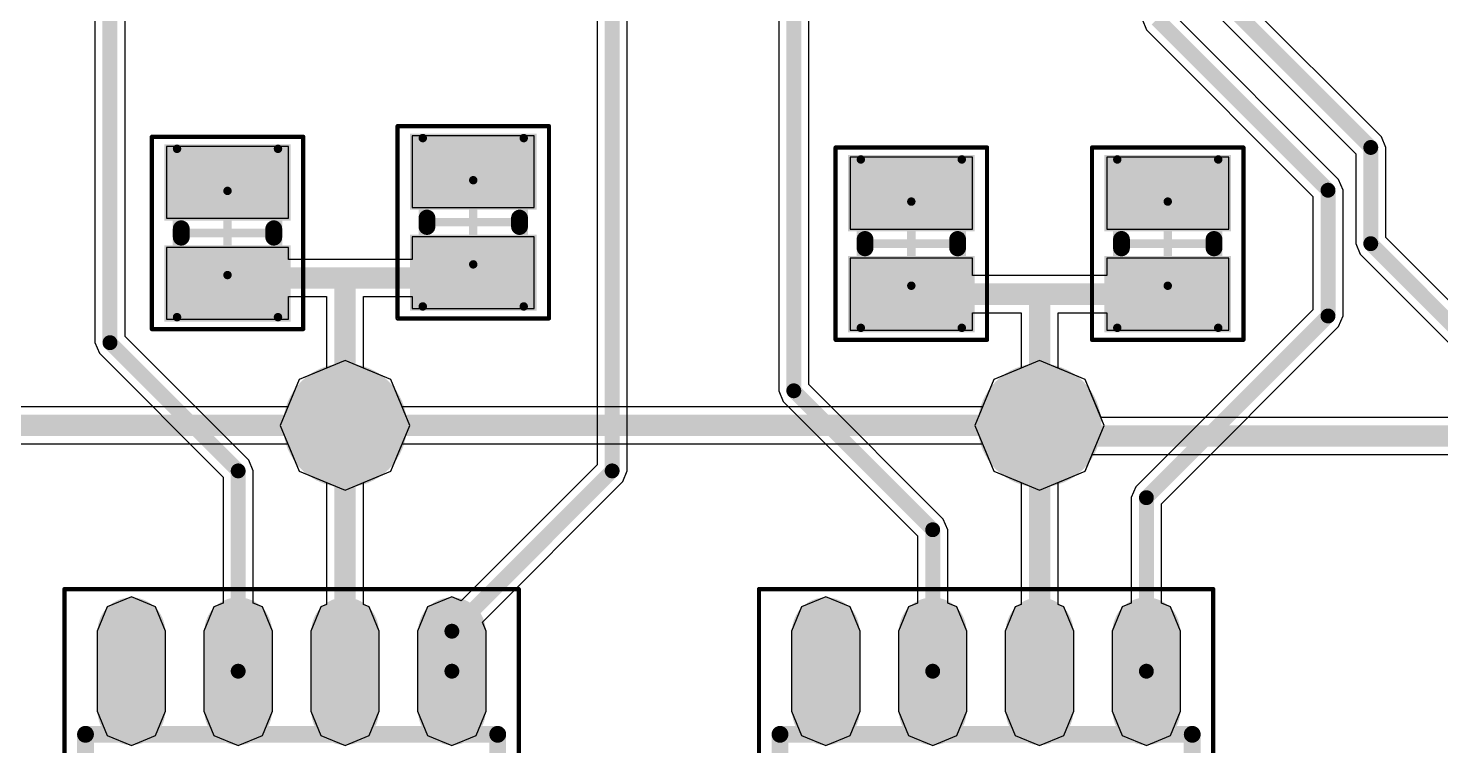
# Model space of a CAD drawing. Header units: millimetres. Extents: x 67 to 176, y 11 to 117.
# Drawn here: x 103.55 to 120.34, y 91.95 to 100.48 of the extents above; entities that cross this region are included whole.
import ezdxf

# ---------------------------------------------------------------- set-up
doc = ezdxf.new("R2010")
doc.units = ezdxf.units.MM
for name, color, linetype in [('BottomLayer', 5, 'Continuous'), ('BottomSolder', 6, 'Continuous'), ('Mechanical13', 56, 'Continuous'), ('Mechanical15', 56, 'Continuous'), ('MultiLayer', 9, 'Continuous'), ('TopLayer', 1, 'Continuous'), ('TopOverlay', 2, 'Continuous'), ('TopPaste', 8, 'Continuous'), ('TopSolder', 216, 'Continuous'), ('ViaHoleLayer', 16, 'Continuous')]:
    doc.layers.add(name, color=color, linetype=linetype)

# ---------------------------------------------------------------- blocks, each defined once
blk = doc.blocks.new('C___2P__SM127P600_8N_25')
at = {"layer": 'Mechanical13', "const_width": 0.1}
for points in [[(-1, 0.6), (-1, -0.6)], [(-1, 0.6), (1, 0.6)], [(1, 0.6), (1, -0.6)], [(-1, -0.6), (1, -0.6)]]:
    blk.add_lwpolyline(points, dxfattribs=at)
at = {"layer": 'Mechanical13', "const_width": 0.05}
for points in [[(-1.025, 0.6, 1), (-0.975, 0.6, 1)], [(-1.025, 0.6, 1), (-0.975, 0.6, 1)], [(0.975, 0.6, 1), (1.025, 0.6, 1)], [(0.975, 0.6, 1), (1.025, 0.6, 1)], [(-1.025, -0.6, 1), (-0.975, -0.6, 1)], [(-1.025, -0.6, 1), (-0.975, -0.6, 1)], [(0.975, -0.6, 1), (1.025, -0.6, 1)], [(0.975, -0.6, 1), (1.025, -0.6, 1)]]:
    blk.add_lwpolyline(points, format="xyb", close=True, dxfattribs=at)
at = {"layer": 'Mechanical15'}
for points, const_width in [([(-1.143, 0.9), (-1.143, -0.9)], 0.05), ([(-1.143, 0.9), (1.143, 0.9)], 0.05), ([(1.143, 0.9), (1.143, -0.9)], 0.05), ([(0, 0.5), (0, -0.5)], 0.1), ([(-0.5, 0), (0.5, 0)], 0.1), ([(-1.143, -0.9), (1.143, -0.9)], 0.05)]:
    blk.add_lwpolyline(points, dxfattribs=dict(at, const_width=const_width))
for points, const_width in [([(-1.155, 0.9, 1), (-1.131, 0.9, 1)], 0.025), ([(-1.155, 0.9, 1), (-1.131, 0.9, 1)], 0.025), ([(1.131, 0.9, 1), (1.155, 0.9, 1)], 0.025), ([(1.131, 0.9, 1), (1.155, 0.9, 1)], 0.025), ([(-0.025, 0.5, 1), (0.025, 0.5, 1)], 0.05), ([(-0.525, 0, 1), (-0.475, 0, 1)], 0.05), ([(0.475, 0, 1), (0.525, 0, 1)], 0.05), ([(-0.025, -0.5, 1), (0.025, -0.5, 1)], 0.05), ([(-1.155, -0.9, 1), (-1.131, -0.9, 1)], 0.025), ([(-1.155, -0.9, 1), (-1.131, -0.9, 1)], 0.025), ([(1.131, -0.9, 1), (1.155, -0.9, 1)], 0.025), ([(1.131, -0.9, 1), (1.155, -0.9, 1)], 0.025)]:
    blk.add_lwpolyline(points, format="xyb", close=True, dxfattribs=dict(at, const_width=const_width))
at = {"layer": 'TopLayer'}
for points in [[(-0.25, -0.65), (-0.25, 0.65), (-0.95, -0.65), (-0.95, 0.65)], [(0.95, -0.65), (0.95, 0.65), (0.25, -0.65), (0.25, 0.65)]]:
    blk.add_solid(points, dxfattribs=at)
at = {"layer": 'TopOverlay', "const_width": 0.2}
for points in [[(-0.05, 0.55), (0.05, 0.55)], [(-0.05, -0.55), (0.05, -0.55)]]:
    blk.add_lwpolyline(points, dxfattribs=at)
at = {"layer": 'TopOverlay', "const_width": 0.1}
for points in [[(-0.1, 0.55, 1), (0, 0.55, 1)], [(0, 0.55, 1), (0.1, 0.55, 1)], [(-0.1, -0.55, 1), (0, -0.55, 1)], [(0, -0.55, 1), (0.1, -0.55, 1)]]:
    blk.add_lwpolyline(points, format="xyb", close=True, dxfattribs=at)
at = {"layer": 'TopPaste'}
for points in [[(-0.25, -0.65), (-0.25, 0.65), (-0.95, -0.65), (-0.95, 0.65)], [(0.95, -0.65), (0.95, 0.65), (0.25, -0.65), (0.25, 0.65)]]:
    blk.add_solid(points, dxfattribs=at)
at = {"layer": 'TopSolder'}
for points in [[(-0.148, -0.752), (-0.148, 0.752), (-1.052, -0.752), (-1.052, 0.752)], [(1.052, -0.752), (1.052, 0.752), (0.148, -0.752), (0.148, 0.752)]]:
    blk.add_solid(points, dxfattribs=at)
blk = doc.blocks.new('C___2P__SM127P600_8N_26')
at = {"layer": 'Mechanical13', "const_width": 0.1}
for points in [[(-1, 0.6), (-1, -0.6)], [(-1, 0.6), (1, 0.6)], [(1, 0.6), (1, -0.6)], [(-1, -0.6), (1, -0.6)]]:
    blk.add_lwpolyline(points, dxfattribs=at)
at = {"layer": 'Mechanical13', "const_width": 0.05}
for points in [[(-1.025, 0.6, 1), (-0.975, 0.6, 1)], [(-1.025, 0.6, 1), (-0.975, 0.6, 1)], [(0.975, 0.6, 1), (1.025, 0.6, 1)], [(0.975, 0.6, 1), (1.025, 0.6, 1)], [(-1.025, -0.6, 1), (-0.975, -0.6, 1)], [(-1.025, -0.6, 1), (-0.975, -0.6, 1)], [(0.975, -0.6, 1), (1.025, -0.6, 1)], [(0.975, -0.6, 1), (1.025, -0.6, 1)]]:
    blk.add_lwpolyline(points, format="xyb", close=True, dxfattribs=at)
at = {"layer": 'Mechanical15'}
for points, const_width in [([(-1.143, 0.9), (-1.143, -0.9)], 0.05), ([(-1.143, 0.9), (1.143, 0.9)], 0.05), ([(1.143, 0.9), (1.143, -0.9)], 0.05), ([(0, 0.5), (0, -0.5)], 0.1), ([(-0.5, 0), (0.5, 0)], 0.1), ([(-1.143, -0.9), (1.143, -0.9)], 0.05)]:
    blk.add_lwpolyline(points, dxfattribs=dict(at, const_width=const_width))
for points, const_width in [([(-1.155, 0.9, 1), (-1.131, 0.9, 1)], 0.025), ([(-1.155, 0.9, 1), (-1.131, 0.9, 1)], 0.025), ([(1.131, 0.9, 1), (1.155, 0.9, 1)], 0.025), ([(1.131, 0.9, 1), (1.155, 0.9, 1)], 0.025), ([(-0.025, 0.5, 1), (0.025, 0.5, 1)], 0.05), ([(-0.525, 0, 1), (-0.475, 0, 1)], 0.05), ([(0.475, 0, 1), (0.525, 0, 1)], 0.05), ([(-0.025, -0.5, 1), (0.025, -0.5, 1)], 0.05), ([(-1.155, -0.9, 1), (-1.131, -0.9, 1)], 0.025), ([(-1.155, -0.9, 1), (-1.131, -0.9, 1)], 0.025), ([(1.131, -0.9, 1), (1.155, -0.9, 1)], 0.025), ([(1.131, -0.9, 1), (1.155, -0.9, 1)], 0.025)]:
    blk.add_lwpolyline(points, format="xyb", close=True, dxfattribs=dict(at, const_width=const_width))
at = {"layer": 'TopLayer'}
for points in [[(-0.25, -0.65), (-0.25, 0.65), (-0.95, -0.65), (-0.95, 0.65)], [(0.95, -0.65), (0.95, 0.65), (0.25, -0.65), (0.25, 0.65)]]:
    blk.add_solid(points, dxfattribs=at)
at = {"layer": 'TopOverlay', "const_width": 0.2}
for points in [[(-0.05, 0.55), (0.05, 0.55)], [(-0.05, -0.55), (0.05, -0.55)]]:
    blk.add_lwpolyline(points, dxfattribs=at)
at = {"layer": 'TopOverlay', "const_width": 0.1}
for points in [[(-0.1, 0.55, 1), (0, 0.55, 1)], [(0, 0.55, 1), (0.1, 0.55, 1)], [(-0.1, -0.55, 1), (0, -0.55, 1)], [(0, -0.55, 1), (0.1, -0.55, 1)]]:
    blk.add_lwpolyline(points, format="xyb", close=True, dxfattribs=at)
at = {"layer": 'TopPaste'}
for points in [[(-0.25, -0.65), (-0.25, 0.65), (-0.95, -0.65), (-0.95, 0.65)], [(0.95, -0.65), (0.95, 0.65), (0.25, -0.65), (0.25, 0.65)]]:
    blk.add_solid(points, dxfattribs=at)
at = {"layer": 'TopSolder'}
for points in [[(-0.148, -0.752), (-0.148, 0.752), (-1.052, -0.752), (-1.052, 0.752)], [(1.052, -0.752), (1.052, 0.752), (0.148, -0.752), (0.148, 0.752)]]:
    blk.add_solid(points, dxfattribs=at)
blk = doc.blocks.new('C___2P__SM127P600_8N_28')
at = {"layer": 'Mechanical13', "const_width": 0.1}
for points in [[(-1, 0.6), (-1, -0.6)], [(-1, 0.6), (1, 0.6)], [(1, 0.6), (1, -0.6)], [(-1, -0.6), (1, -0.6)]]:
    blk.add_lwpolyline(points, dxfattribs=at)
at = {"layer": 'Mechanical13', "const_width": 0.05}
for points in [[(-1.025, 0.6, 1), (-0.975, 0.6, 1)], [(-1.025, 0.6, 1), (-0.975, 0.6, 1)], [(0.975, 0.6, 1), (1.025, 0.6, 1)], [(0.975, 0.6, 1), (1.025, 0.6, 1)], [(-1.025, -0.6, 1), (-0.975, -0.6, 1)], [(-1.025, -0.6, 1), (-0.975, -0.6, 1)], [(0.975, -0.6, 1), (1.025, -0.6, 1)], [(0.975, -0.6, 1), (1.025, -0.6, 1)]]:
    blk.add_lwpolyline(points, format="xyb", close=True, dxfattribs=at)
at = {"layer": 'Mechanical15'}
for points, const_width in [([(-1.143, 0.9), (-1.143, -0.9)], 0.05), ([(-1.143, 0.9), (1.143, 0.9)], 0.05), ([(1.143, 0.9), (1.143, -0.9)], 0.05), ([(0, 0.5), (0, -0.5)], 0.1), ([(-0.5, 0), (0.5, 0)], 0.1), ([(-1.143, -0.9), (1.143, -0.9)], 0.05)]:
    blk.add_lwpolyline(points, dxfattribs=dict(at, const_width=const_width))
for points, const_width in [([(-1.155, 0.9, 1), (-1.131, 0.9, 1)], 0.025), ([(-1.155, 0.9, 1), (-1.131, 0.9, 1)], 0.025), ([(1.131, 0.9, 1), (1.155, 0.9, 1)], 0.025), ([(1.131, 0.9, 1), (1.155, 0.9, 1)], 0.025), ([(-0.025, 0.5, 1), (0.025, 0.5, 1)], 0.05), ([(-0.525, 0, 1), (-0.475, 0, 1)], 0.05), ([(0.475, 0, 1), (0.525, 0, 1)], 0.05), ([(-0.025, -0.5, 1), (0.025, -0.5, 1)], 0.05), ([(-1.155, -0.9, 1), (-1.131, -0.9, 1)], 0.025), ([(-1.155, -0.9, 1), (-1.131, -0.9, 1)], 0.025), ([(1.131, -0.9, 1), (1.155, -0.9, 1)], 0.025), ([(1.131, -0.9, 1), (1.155, -0.9, 1)], 0.025)]:
    blk.add_lwpolyline(points, format="xyb", close=True, dxfattribs=dict(at, const_width=const_width))
at = {"layer": 'TopLayer'}
for points in [[(-0.25, -0.65), (-0.25, 0.65), (-0.95, -0.65), (-0.95, 0.65)], [(0.95, -0.65), (0.95, 0.65), (0.25, -0.65), (0.25, 0.65)]]:
    blk.add_solid(points, dxfattribs=at)
at = {"layer": 'TopOverlay', "const_width": 0.2}
for points in [[(-0.05, 0.55), (0.05, 0.55)], [(-0.05, -0.55), (0.05, -0.55)]]:
    blk.add_lwpolyline(points, dxfattribs=at)
at = {"layer": 'TopOverlay', "const_width": 0.1}
for points in [[(-0.1, 0.55, 1), (0, 0.55, 1)], [(0, 0.55, 1), (0.1, 0.55, 1)], [(-0.1, -0.55, 1), (0, -0.55, 1)], [(0, -0.55, 1), (0.1, -0.55, 1)]]:
    blk.add_lwpolyline(points, format="xyb", close=True, dxfattribs=at)
at = {"layer": 'TopPaste'}
for points in [[(-0.25, -0.65), (-0.25, 0.65), (-0.95, -0.65), (-0.95, 0.65)], [(0.95, -0.65), (0.95, 0.65), (0.25, -0.65), (0.25, 0.65)]]:
    blk.add_solid(points, dxfattribs=at)
at = {"layer": 'TopSolder'}
for points in [[(-0.148, -0.752), (-0.148, 0.752), (-1.052, -0.752), (-1.052, 0.752)], [(1.052, -0.752), (1.052, 0.752), (0.148, -0.752), (0.148, 0.752)]]:
    blk.add_solid(points, dxfattribs=at)
blk = doc.blocks.new('C___2P__SM127P600_8N_32')
at = {"layer": 'Mechanical13', "const_width": 0.1}
for points in [[(-1, 0.6), (-1, -0.6)], [(-1, 0.6), (1, 0.6)], [(1, 0.6), (1, -0.6)], [(-1, -0.6), (1, -0.6)]]:
    blk.add_lwpolyline(points, dxfattribs=at)
at = {"layer": 'Mechanical13', "const_width": 0.05}
for points in [[(-1.025, 0.6, 1), (-0.975, 0.6, 1)], [(-1.025, 0.6, 1), (-0.975, 0.6, 1)], [(0.975, 0.6, 1), (1.025, 0.6, 1)], [(0.975, 0.6, 1), (1.025, 0.6, 1)], [(-1.025, -0.6, 1), (-0.975, -0.6, 1)], [(-1.025, -0.6, 1), (-0.975, -0.6, 1)], [(0.975, -0.6, 1), (1.025, -0.6, 1)], [(0.975, -0.6, 1), (1.025, -0.6, 1)]]:
    blk.add_lwpolyline(points, format="xyb", close=True, dxfattribs=at)
at = {"layer": 'Mechanical15'}
for points, const_width in [([(-1.143, 0.9), (-1.143, -0.9)], 0.05), ([(-1.143, 0.9), (1.143, 0.9)], 0.05), ([(1.143, 0.9), (1.143, -0.9)], 0.05), ([(0, 0.5), (0, -0.5)], 0.1), ([(-0.5, 0), (0.5, 0)], 0.1), ([(-1.143, -0.9), (1.143, -0.9)], 0.05)]:
    blk.add_lwpolyline(points, dxfattribs=dict(at, const_width=const_width))
for points, const_width in [([(-1.155, 0.9, 1), (-1.131, 0.9, 1)], 0.025), ([(-1.155, 0.9, 1), (-1.131, 0.9, 1)], 0.025), ([(1.131, 0.9, 1), (1.155, 0.9, 1)], 0.025), ([(1.131, 0.9, 1), (1.155, 0.9, 1)], 0.025), ([(-0.025, 0.5, 1), (0.025, 0.5, 1)], 0.05), ([(-0.525, 0, 1), (-0.475, 0, 1)], 0.05), ([(0.475, 0, 1), (0.525, 0, 1)], 0.05), ([(-0.025, -0.5, 1), (0.025, -0.5, 1)], 0.05), ([(-1.155, -0.9, 1), (-1.131, -0.9, 1)], 0.025), ([(-1.155, -0.9, 1), (-1.131, -0.9, 1)], 0.025), ([(1.131, -0.9, 1), (1.155, -0.9, 1)], 0.025), ([(1.131, -0.9, 1), (1.155, -0.9, 1)], 0.025)]:
    blk.add_lwpolyline(points, format="xyb", close=True, dxfattribs=dict(at, const_width=const_width))
at = {"layer": 'TopLayer'}
for points in [[(-0.25, -0.65), (-0.25, 0.65), (-0.95, -0.65), (-0.95, 0.65)], [(0.95, -0.65), (0.95, 0.65), (0.25, -0.65), (0.25, 0.65)]]:
    blk.add_solid(points, dxfattribs=at)
at = {"layer": 'TopOverlay', "const_width": 0.2}
for points in [[(-0.05, 0.55), (0.05, 0.55)], [(-0.05, -0.55), (0.05, -0.55)]]:
    blk.add_lwpolyline(points, dxfattribs=at)
at = {"layer": 'TopOverlay', "const_width": 0.1}
for points in [[(-0.1, 0.55, 1), (0, 0.55, 1)], [(0, 0.55, 1), (0.1, 0.55, 1)], [(-0.1, -0.55, 1), (0, -0.55, 1)], [(0, -0.55, 1), (0.1, -0.55, 1)]]:
    blk.add_lwpolyline(points, format="xyb", close=True, dxfattribs=at)
at = {"layer": 'TopPaste'}
for points in [[(-0.25, -0.65), (-0.25, 0.65), (-0.95, -0.65), (-0.95, 0.65)], [(0.95, -0.65), (0.95, 0.65), (0.25, -0.65), (0.25, 0.65)]]:
    blk.add_solid(points, dxfattribs=at)
at = {"layer": 'TopSolder'}
for points in [[(-0.148, -0.752), (-0.148, 0.752), (-1.052, -0.752), (-1.052, 0.752)], [(1.052, -0.752), (1.052, 0.752), (0.148, -0.752), (0.148, 0.752)]]:
    blk.add_solid(points, dxfattribs=at)
blk = doc.blocks.new('TC4428_66')
at = {"layer": 'Mechanical13', "const_width": 0.1}
for points in [[(-1.95, 2.45), (1.95, 2.45)], [(-1.95, 2.45), (-1.95, -2.45)], [(1.95, 2.45), (1.95, -2.45)], [(-1.95, -2.45), (1.95, -2.45)]]:
    blk.add_lwpolyline(points, dxfattribs=at)
at = {"layer": 'Mechanical13'}
for points, const_width in [([(-1.975, 2.45, 1), (-1.925, 2.45, 1)], 0.05), ([(-1.975, 2.45, 1), (-1.925, 2.45, 1)], 0.05), ([(1.925, 2.45, 1), (1.975, 2.45, 1)], 0.05), ([(1.925, 2.45, 1), (1.975, 2.45, 1)], 0.05), ([(-0.55, 1.55, 1), (-1.55, 1.55, 1)], 0.1), ([(-1.575, 1.55, 1), (-1.525, 1.55, 1)], 0.05), ([(-0.575, 1.55, 1), (-0.525, 1.55, 1)], 0.05), ([(-1.975, -2.45, 1), (-1.925, -2.45, 1)], 0.05), ([(-1.975, -2.45, 1), (-1.925, -2.45, 1)], 0.05), ([(1.925, -2.45, 1), (1.975, -2.45, 1)], 0.05), ([(1.925, -2.45, 1), (1.975, -2.45, 1)], 0.05)]:
    blk.add_lwpolyline(points, format="xyb", close=True, dxfattribs=dict(at, const_width=const_width))
at = {"layer": 'Mechanical15'}
for points, const_width in [([(-3.675, 2.7), (3.675, 2.7)], 0.05), ([(-3.675, 2.7), (-3.675, -2.7)], 0.05), ([(3.675, 2.7), (3.675, -2.7)], 0.05), ([(0, 0.5), (0, -0.5)], 0.1), ([(-0.5, 0), (0.5, 0)], 0.1), ([(-3.675, -2.7), (3.675, -2.7)], 0.05)]:
    blk.add_lwpolyline(points, dxfattribs=dict(at, const_width=const_width))
for points, const_width in [([(-3.687, 2.7, 1), (-3.662, 2.7, 1)], 0.025), ([(-3.687, 2.7, 1), (-3.662, 2.7, 1)], 0.025), ([(3.663, 2.7, 1), (3.688, 2.7, 1)], 0.025), ([(3.663, 2.7, 1), (3.688, 2.7, 1)], 0.025), ([(-0.025, 0.5, 1), (0.025, 0.5, 1)], 0.05), ([(-0.525, 0, 1), (-0.475, 0, 1)], 0.05), ([(0.475, 0, 1), (0.525, 0, 1)], 0.05), ([(-0.025, -0.5, 1), (0.025, -0.5, 1)], 0.05), ([(-3.687, -2.7, 1), (-3.662, -2.7, 1)], 0.025), ([(-3.687, -2.7, 1), (-3.662, -2.7, 1)], 0.025), ([(3.663, -2.7, 1), (3.688, -2.7, 1)], 0.025), ([(3.663, -2.7, 1), (3.688, -2.7, 1)], 0.025)]:
    blk.add_lwpolyline(points, format="xyb", close=True, dxfattribs=dict(at, const_width=const_width))
at = {"layer": 'TopLayer', "const_width": 0.6}
for points in [[(-3.175, 1.905), (-2.225, 1.905)], [(2.225, 1.905), (3.175, 1.905)], [(-3.175, 0.635), (-2.225, 0.635)], [(2.225, 0.635), (3.175, 0.635)], [(-3.175, -0.635), (-2.225, -0.635)], [(2.225, -0.635), (3.175, -0.635)], [(-3.175, -1.905), (-2.225, -1.905)], [(2.225, -1.905), (3.175, -1.905)]]:
    blk.add_lwpolyline(points, dxfattribs=at)
at = {"layer": 'TopLayer', "const_width": 0.3}
for points in [[(-3.325, 1.905, 1), (-3.025, 1.905, 1)], [(-2.375, 1.905, 1), (-2.075, 1.905, 1)], [(2.075, 1.905, 1), (2.375, 1.905, 1)], [(3.025, 1.905, 1), (3.325, 1.905, 1)], [(-3.325, 0.635, 1), (-3.025, 0.635, 1)], [(-2.375, 0.635, 1), (-2.075, 0.635, 1)], [(2.075, 0.635, 1), (2.375, 0.635, 1)], [(3.025, 0.635, 1), (3.325, 0.635, 1)], [(-3.325, -0.635, 1), (-3.025, -0.635, 1)], [(-2.375, -0.635, 1), (-2.075, -0.635, 1)], [(2.075, -0.635, 1), (2.375, -0.635, 1)], [(3.025, -0.635, 1), (3.325, -0.635, 1)], [(-3.325, -1.905, 1), (-3.025, -1.905, 1)], [(-2.375, -1.905, 1), (-2.075, -1.905, 1)], [(2.075, -1.905, 1), (2.375, -1.905, 1)], [(3.025, -1.905, 1), (3.325, -1.905, 1)]]:
    blk.add_lwpolyline(points, format="xyb", close=True, dxfattribs=at)
at = {"layer": 'TopOverlay'}
for points, const_width in [([(-2.575, 2.755, 1), (-2.825, 2.755, 1)], 0.25), ([(-2.887, 2.755, 1), (-2.763, 2.755, 1)], 0.125), ([(-2.637, 2.755, 1), (-2.512, 2.755, 1)], 0.125), ([(-2, 2.45, 1), (-1.9, 2.45, 1)], 0.1), ([(-2, 2.45, 1), (-1.9, 2.45, 1)], 0.1), ([(1.9, 2.45, 1), (2, 2.45, 1)], 0.1), ([(1.9, 2.45, 1), (2, 2.45, 1)], 0.1), ([(-0.65, 1.45, 1), (-1.25, 1.45, 1)], 0.6), ([(-1.4, 1.45, 1), (-1.1, 1.45, 1)], 0.3), ([(-0.8, 1.45, 1), (-0.5, 1.45, 1)], 0.3), ([(-2, -2.45, 1), (-1.9, -2.45, 1)], 0.1), ([(-2, -2.45, 1), (-1.9, -2.45, 1)], 0.1), ([(1.9, -2.45, 1), (2, -2.45, 1)], 0.1), ([(1.9, -2.45, 1), (2, -2.45, 1)], 0.1)]:
    blk.add_lwpolyline(points, format="xyb", close=True, dxfattribs=dict(at, const_width=const_width))
at = {"layer": 'TopOverlay', "const_width": 0.2}
for points in [[(-1.95, 2.45), (1.95, 2.45)], [(-1.95, 2.45), (-1.95, -2.45)], [(1.95, 2.45), (1.95, -2.45)], [(-1.95, -2.45), (1.95, -2.45)]]:
    blk.add_lwpolyline(points, dxfattribs=at)
at = {"layer": 'TopPaste', "const_width": 0.6}
for points in [[(-3.175, 1.905), (-2.225, 1.905)], [(2.225, 1.905), (3.175, 1.905)], [(-3.175, 0.635), (-2.225, 0.635)], [(2.225, 0.635), (3.175, 0.635)], [(-3.175, -0.635), (-2.225, -0.635)], [(2.225, -0.635), (3.175, -0.635)], [(-3.175, -1.905), (-2.225, -1.905)], [(2.225, -1.905), (3.175, -1.905)]]:
    blk.add_lwpolyline(points, dxfattribs=at)
at = {"layer": 'TopPaste', "const_width": 0.3}
for points in [[(-3.325, 1.905, 1), (-3.025, 1.905, 1)], [(-2.375, 1.905, 1), (-2.075, 1.905, 1)], [(2.075, 1.905, 1), (2.375, 1.905, 1)], [(3.025, 1.905, 1), (3.325, 1.905, 1)], [(-3.325, 0.635, 1), (-3.025, 0.635, 1)], [(-2.375, 0.635, 1), (-2.075, 0.635, 1)], [(2.075, 0.635, 1), (2.375, 0.635, 1)], [(3.025, 0.635, 1), (3.325, 0.635, 1)], [(-3.325, -0.635, 1), (-3.025, -0.635, 1)], [(-2.375, -0.635, 1), (-2.075, -0.635, 1)], [(2.075, -0.635, 1), (2.375, -0.635, 1)], [(3.025, -0.635, 1), (3.325, -0.635, 1)], [(-3.325, -1.905, 1), (-3.025, -1.905, 1)], [(-2.375, -1.905, 1), (-2.075, -1.905, 1)], [(2.075, -1.905, 1), (2.375, -1.905, 1)], [(3.025, -1.905, 1), (3.325, -1.905, 1)]]:
    blk.add_lwpolyline(points, format="xyb", close=True, dxfattribs=at)
at = {"layer": 'TopSolder', "const_width": 0.803}
for points in [[(-3.175, 1.905), (-2.225, 1.905)], [(2.225, 1.905), (3.175, 1.905)], [(-3.175, 0.635), (-2.225, 0.635)], [(2.225, 0.635), (3.175, 0.635)], [(-3.175, -0.635), (-2.225, -0.635)], [(2.225, -0.635), (3.175, -0.635)], [(-3.175, -1.905), (-2.225, -1.905)], [(2.225, -1.905), (3.175, -1.905)]]:
    blk.add_lwpolyline(points, dxfattribs=at)
at = {"layer": 'TopSolder', "const_width": 0.402}
for points in [[(-3.376, 1.905, 1), (-2.974, 1.905, 1)], [(-2.426, 1.905, 1), (-2.024, 1.905, 1)], [(2.024, 1.905, 1), (2.426, 1.905, 1)], [(2.974, 1.905, 1), (3.376, 1.905, 1)], [(-3.376, 0.635, 1), (-2.974, 0.635, 1)], [(-2.426, 0.635, 1), (-2.024, 0.635, 1)], [(2.024, 0.635, 1), (2.426, 0.635, 1)], [(2.974, 0.635, 1), (3.376, 0.635, 1)], [(-3.376, -0.635, 1), (-2.974, -0.635, 1)], [(-2.426, -0.635, 1), (-2.024, -0.635, 1)], [(2.024, -0.635, 1), (2.426, -0.635, 1)], [(2.974, -0.635, 1), (3.376, -0.635, 1)], [(-3.376, -1.905, 1), (-2.974, -1.905, 1)], [(-2.426, -1.905, 1), (-2.024, -1.905, 1)], [(2.024, -1.905, 1), (2.426, -1.905, 1)], [(2.974, -1.905, 1), (3.376, -1.905, 1)]]:
    blk.add_lwpolyline(points, format="xyb", close=True, dxfattribs=at)
blk = doc.blocks.new('TC4428_69')
at = {"layer": 'Mechanical13', "const_width": 0.1}
for points in [[(-1.95, 2.45), (1.95, 2.45)], [(-1.95, 2.45), (-1.95, -2.45)], [(1.95, 2.45), (1.95, -2.45)], [(-1.95, -2.45), (1.95, -2.45)]]:
    blk.add_lwpolyline(points, dxfattribs=at)
at = {"layer": 'Mechanical13'}
for points, const_width in [([(-1.975, 2.45, 1), (-1.925, 2.45, 1)], 0.05), ([(-1.975, 2.45, 1), (-1.925, 2.45, 1)], 0.05), ([(1.925, 2.45, 1), (1.975, 2.45, 1)], 0.05), ([(1.925, 2.45, 1), (1.975, 2.45, 1)], 0.05), ([(-0.55, 1.55, 1), (-1.55, 1.55, 1)], 0.1), ([(-1.575, 1.55, 1), (-1.525, 1.55, 1)], 0.05), ([(-0.575, 1.55, 1), (-0.525, 1.55, 1)], 0.05), ([(-1.975, -2.45, 1), (-1.925, -2.45, 1)], 0.05), ([(-1.975, -2.45, 1), (-1.925, -2.45, 1)], 0.05), ([(1.925, -2.45, 1), (1.975, -2.45, 1)], 0.05), ([(1.925, -2.45, 1), (1.975, -2.45, 1)], 0.05)]:
    blk.add_lwpolyline(points, format="xyb", close=True, dxfattribs=dict(at, const_width=const_width))
at = {"layer": 'Mechanical15'}
for points, const_width in [([(-3.675, 2.7), (3.675, 2.7)], 0.05), ([(-3.675, 2.7), (-3.675, -2.7)], 0.05), ([(3.675, 2.7), (3.675, -2.7)], 0.05), ([(0, 0.5), (0, -0.5)], 0.1), ([(-0.5, 0), (0.5, 0)], 0.1), ([(-3.675, -2.7), (3.675, -2.7)], 0.05)]:
    blk.add_lwpolyline(points, dxfattribs=dict(at, const_width=const_width))
for points, const_width in [([(-3.687, 2.7, 1), (-3.662, 2.7, 1)], 0.025), ([(-3.687, 2.7, 1), (-3.662, 2.7, 1)], 0.025), ([(3.663, 2.7, 1), (3.688, 2.7, 1)], 0.025), ([(3.663, 2.7, 1), (3.688, 2.7, 1)], 0.025), ([(-0.025, 0.5, 1), (0.025, 0.5, 1)], 0.05), ([(-0.525, 0, 1), (-0.475, 0, 1)], 0.05), ([(0.475, 0, 1), (0.525, 0, 1)], 0.05), ([(-0.025, -0.5, 1), (0.025, -0.5, 1)], 0.05), ([(-3.687, -2.7, 1), (-3.662, -2.7, 1)], 0.025), ([(-3.687, -2.7, 1), (-3.662, -2.7, 1)], 0.025), ([(3.663, -2.7, 1), (3.688, -2.7, 1)], 0.025), ([(3.663, -2.7, 1), (3.688, -2.7, 1)], 0.025)]:
    blk.add_lwpolyline(points, format="xyb", close=True, dxfattribs=dict(at, const_width=const_width))
at = {"layer": 'TopLayer', "const_width": 0.6}
for points in [[(-3.175, 1.905), (-2.225, 1.905)], [(2.225, 1.905), (3.175, 1.905)], [(-3.175, 0.635), (-2.225, 0.635)], [(2.225, 0.635), (3.175, 0.635)], [(-3.175, -0.635), (-2.225, -0.635)], [(2.225, -0.635), (3.175, -0.635)], [(-3.175, -1.905), (-2.225, -1.905)], [(2.225, -1.905), (3.175, -1.905)]]:
    blk.add_lwpolyline(points, dxfattribs=at)
at = {"layer": 'TopLayer', "const_width": 0.3}
for points in [[(-3.325, 1.905, 1), (-3.025, 1.905, 1)], [(-2.375, 1.905, 1), (-2.075, 1.905, 1)], [(2.075, 1.905, 1), (2.375, 1.905, 1)], [(3.025, 1.905, 1), (3.325, 1.905, 1)], [(-3.325, 0.635, 1), (-3.025, 0.635, 1)], [(-2.375, 0.635, 1), (-2.075, 0.635, 1)], [(2.075, 0.635, 1), (2.375, 0.635, 1)], [(3.025, 0.635, 1), (3.325, 0.635, 1)], [(-3.325, -0.635, 1), (-3.025, -0.635, 1)], [(-2.375, -0.635, 1), (-2.075, -0.635, 1)], [(2.075, -0.635, 1), (2.375, -0.635, 1)], [(3.025, -0.635, 1), (3.325, -0.635, 1)], [(-3.325, -1.905, 1), (-3.025, -1.905, 1)], [(-2.375, -1.905, 1), (-2.075, -1.905, 1)], [(2.075, -1.905, 1), (2.375, -1.905, 1)], [(3.025, -1.905, 1), (3.325, -1.905, 1)]]:
    blk.add_lwpolyline(points, format="xyb", close=True, dxfattribs=at)
at = {"layer": 'TopOverlay'}
for points, const_width in [([(-2.575, 2.755, 1), (-2.825, 2.755, 1)], 0.25), ([(-2.887, 2.755, 1), (-2.763, 2.755, 1)], 0.125), ([(-2.637, 2.755, 1), (-2.512, 2.755, 1)], 0.125), ([(-2, 2.45, 1), (-1.9, 2.45, 1)], 0.1), ([(-2, 2.45, 1), (-1.9, 2.45, 1)], 0.1), ([(1.9, 2.45, 1), (2, 2.45, 1)], 0.1), ([(1.9, 2.45, 1), (2, 2.45, 1)], 0.1), ([(-0.65, 1.45, 1), (-1.25, 1.45, 1)], 0.6), ([(-1.4, 1.45, 1), (-1.1, 1.45, 1)], 0.3), ([(-0.8, 1.45, 1), (-0.5, 1.45, 1)], 0.3), ([(-2, -2.45, 1), (-1.9, -2.45, 1)], 0.1), ([(-2, -2.45, 1), (-1.9, -2.45, 1)], 0.1), ([(1.9, -2.45, 1), (2, -2.45, 1)], 0.1), ([(1.9, -2.45, 1), (2, -2.45, 1)], 0.1)]:
    blk.add_lwpolyline(points, format="xyb", close=True, dxfattribs=dict(at, const_width=const_width))
at = {"layer": 'TopOverlay', "const_width": 0.2}
for points in [[(-1.95, 2.45), (1.95, 2.45)], [(-1.95, 2.45), (-1.95, -2.45)], [(1.95, 2.45), (1.95, -2.45)], [(-1.95, -2.45), (1.95, -2.45)]]:
    blk.add_lwpolyline(points, dxfattribs=at)
at = {"layer": 'TopPaste', "const_width": 0.6}
for points in [[(-3.175, 1.905), (-2.225, 1.905)], [(2.225, 1.905), (3.175, 1.905)], [(-3.175, 0.635), (-2.225, 0.635)], [(2.225, 0.635), (3.175, 0.635)], [(-3.175, -0.635), (-2.225, -0.635)], [(2.225, -0.635), (3.175, -0.635)], [(-3.175, -1.905), (-2.225, -1.905)], [(2.225, -1.905), (3.175, -1.905)]]:
    blk.add_lwpolyline(points, dxfattribs=at)
at = {"layer": 'TopPaste', "const_width": 0.3}
for points in [[(-3.325, 1.905, 1), (-3.025, 1.905, 1)], [(-2.375, 1.905, 1), (-2.075, 1.905, 1)], [(2.075, 1.905, 1), (2.375, 1.905, 1)], [(3.025, 1.905, 1), (3.325, 1.905, 1)], [(-3.325, 0.635, 1), (-3.025, 0.635, 1)], [(-2.375, 0.635, 1), (-2.075, 0.635, 1)], [(2.075, 0.635, 1), (2.375, 0.635, 1)], [(3.025, 0.635, 1), (3.325, 0.635, 1)], [(-3.325, -0.635, 1), (-3.025, -0.635, 1)], [(-2.375, -0.635, 1), (-2.075, -0.635, 1)], [(2.075, -0.635, 1), (2.375, -0.635, 1)], [(3.025, -0.635, 1), (3.325, -0.635, 1)], [(-3.325, -1.905, 1), (-3.025, -1.905, 1)], [(-2.375, -1.905, 1), (-2.075, -1.905, 1)], [(2.075, -1.905, 1), (2.375, -1.905, 1)], [(3.025, -1.905, 1), (3.325, -1.905, 1)]]:
    blk.add_lwpolyline(points, format="xyb", close=True, dxfattribs=at)
at = {"layer": 'TopSolder', "const_width": 0.803}
for points in [[(-3.175, 1.905), (-2.225, 1.905)], [(2.225, 1.905), (3.175, 1.905)], [(-3.175, 0.635), (-2.225, 0.635)], [(2.225, 0.635), (3.175, 0.635)], [(-3.175, -0.635), (-2.225, -0.635)], [(2.225, -0.635), (3.175, -0.635)], [(-3.175, -1.905), (-2.225, -1.905)], [(2.225, -1.905), (3.175, -1.905)]]:
    blk.add_lwpolyline(points, dxfattribs=at)
at = {"layer": 'TopSolder', "const_width": 0.402}
for points in [[(-3.376, 1.905, 1), (-2.974, 1.905, 1)], [(-2.426, 1.905, 1), (-2.024, 1.905, 1)], [(2.024, 1.905, 1), (2.426, 1.905, 1)], [(2.974, 1.905, 1), (3.376, 1.905, 1)], [(-3.376, 0.635, 1), (-2.974, 0.635, 1)], [(-2.426, 0.635, 1), (-2.024, 0.635, 1)], [(2.024, 0.635, 1), (2.426, 0.635, 1)], [(2.974, 0.635, 1), (3.376, 0.635, 1)], [(-3.376, -0.635, 1), (-2.974, -0.635, 1)], [(-2.426, -0.635, 1), (-2.024, -0.635, 1)], [(2.024, -0.635, 1), (2.426, -0.635, 1)], [(2.974, -0.635, 1), (3.376, -0.635, 1)], [(-3.376, -1.905, 1), (-2.974, -1.905, 1)], [(-2.426, -1.905, 1), (-2.024, -1.905, 1)], [(2.024, -1.905, 1), (2.426, -1.905, 1)], [(2.974, -1.905, 1), (3.376, -1.905, 1)]]:
    blk.add_lwpolyline(points, format="xyb", close=True, dxfattribs=at)

msp = doc.modelspace()

# ---------------------------------------------------------------- linework, layer by layer
at = {"layer": 'BottomLayer'}
for p, q in [((107.315, 96.528), (106.771, 96.302)), ((107.859, 96.302), (107.315, 96.528)), ((115.57, 96.528), (115.026, 96.302)), ((116.114, 96.302), (115.57, 96.528)), ((106.771, 96.302), (106.636, 95.978)), ((107.994, 95.978), (107.859, 96.302)), ((115.026, 96.302), (114.891, 95.978)), ((116.301, 95.851), (116.114, 96.302)), ((106.636, 95.978), (92.837, 95.978)), ((114.891, 95.978), (107.994, 95.978)), ((123.453, 95.851), (116.301, 95.851)), ((92.928, 95.538), (106.636, 95.538)), ((106.636, 95.538), (106.771, 95.214)), ((107.859, 95.214), (107.994, 95.538)), ((107.994, 95.538), (114.891, 95.538)), ((114.891, 95.538), (115.026, 95.214)), ((116.114, 95.214), (116.196, 95.411)), ((116.196, 95.411), (123.348, 95.411)), ((106.771, 95.214), (107.315, 94.988)), ((107.315, 94.988), (107.859, 95.214)), ((115.026, 95.214), (115.57, 94.988)), ((115.57, 94.988), (116.114, 95.214))]:
    msp.add_line(p, q, dxfattribs=at)
for points, const_width in [([(106.998, 95.758, 1), (107.632, 95.758, 1)], 0.635), ([(115.252, 95.758, 1), (115.888, 95.758, 1)], 0.635), ([(107.251, 95.758, 1), (107.379, 95.758, 1)], 0.127), ([(107.251, 95.758, 1), (107.379, 95.758, 1)], 0.127), ([(115.507, 95.758, 1), (115.633, 95.758, 1)], 0.127), ([(115.507, 95.758, 1), (115.633, 95.758, 1)], 0.127), ([(115.633, 95.631, 1), (115.76, 95.631, 1)], 0.127), ([(115.633, 95.631, 1), (115.76, 95.631, 1)], 0.127)]:
    msp.add_lwpolyline(points, format="xyb", close=True, dxfattribs=dict(at, const_width=const_width))
at = {"layer": 'BottomLayer', "const_width": 0.254}
for points in [[(92.837, 95.758), (107.315, 95.758)], [(107.315, 95.758), (115.57, 95.758)], [(115.57, 95.758), (115.697, 95.631)], [(115.697, 95.631), (123.952, 95.631)]]:
    msp.add_lwpolyline(points, dxfattribs=at)
at = {"layer": 'BottomSolder', "const_width": 0.737}
for points in [[(106.947, 95.758, 1), (107.683, 95.758, 1)], [(115.202, 95.758, 1), (115.938, 95.758, 1)]]:
    msp.add_lwpolyline(points, format="xyb", close=True, dxfattribs=at)
at = {"layer": 'MultiLayer', "const_width": 0.635}
for points in [[(106.998, 95.758, 1), (107.632, 95.758, 1)], [(115.252, 95.758, 1), (115.888, 95.758, 1)]]:
    msp.add_lwpolyline(points, format="xyb", close=True, dxfattribs=at)
at = {"layer": 'TopLayer'}
for p, q in [((110.311, 104.267), (110.311, 95.291)), ((110.669, 95.217), (110.669, 104.193)), ((112.47, 103.251), (112.47, 96.169)), ((112.828, 96.243), (112.828, 103.177)), ((119.633, 99.186), (117.654, 101.166)), ((117.349, 100.966), (119.328, 98.986)), ((104.342, 100.838), (104.342, 96.741)), ((104.7, 96.815), (104.7, 100.764)), ((116.788, 100.584), (116.841, 100.458)), ((119.125, 98.678), (117.146, 100.658)), ((116.841, 100.458), (118.82, 98.478)), ((106.644, 99.07), (105.192, 99.07)), ((105.192, 99.07), (105.192, 98.218)), ((106.644, 98.218), (106.644, 99.07)), ((109.565, 99.197), (108.113, 99.197)), ((108.113, 99.197), (108.113, 98.345)), ((109.565, 98.345), (109.565, 99.197)), ((119.686, 99.06), (119.633, 99.186)), ((119.686, 97.991), (119.686, 99.06)), ((114.772, 98.943), (113.32, 98.943)), ((113.32, 98.943), (113.32, 98.091)), ((114.772, 98.091), (114.772, 98.943)), ((117.82, 98.943), (116.368, 98.943)), ((116.368, 98.943), (116.368, 98.091)), ((117.82, 98.091), (117.82, 98.943)), ((119.328, 98.986), (119.328, 97.917)), ((119.178, 98.552), (119.125, 98.678)), ((118.82, 98.478), (118.82, 97.132)), ((119.178, 97.058), (119.178, 98.552)), ((105.192, 98.218), (106.644, 98.218)), ((108.113, 98.345), (109.565, 98.345)), ((113.32, 98.091), (114.772, 98.091)), ((116.368, 98.091), (117.82, 98.091)), ((109.565, 97.997), (108.113, 97.997)), ((108.113, 97.997), (108.113, 97.727)), ((109.565, 97.145), (109.565, 97.997)), ((119.328, 97.917), (119.381, 97.791)), ((122.935, 94.741), (119.686, 97.991)), ((106.644, 97.87), (105.192, 97.87)), ((105.192, 97.87), (105.192, 97.018)), ((106.644, 97.727), (106.644, 97.87)), ((108.113, 97.727), (106.644, 97.727)), ((114.772, 97.743), (113.32, 97.743)), ((113.32, 97.743), (113.32, 96.891)), ((114.772, 97.537), (114.772, 97.743)), ((117.82, 97.743), (116.368, 97.743)), ((116.368, 97.743), (116.368, 97.537)), ((117.82, 96.891), (117.82, 97.743)), ((119.381, 97.791), (122.63, 94.541)), ((116.368, 97.537), (114.772, 97.537)), ((106.644, 97.018), (106.644, 97.288)), ((106.644, 97.288), (107.095, 97.288)), ((107.095, 97.288), (107.095, 96.437)), ((107.535, 96.437), (107.535, 97.288)), ((107.535, 97.288), (108.113, 97.288)), ((108.113, 97.288), (108.113, 97.145)), ((108.113, 97.145), (109.565, 97.145)), ((114.772, 96.891), (114.772, 97.097)), ((114.772, 97.097), (115.35, 97.097)), ((115.35, 97.097), (115.35, 96.437)), ((115.79, 96.437), (115.79, 97.097)), ((115.79, 97.097), (116.368, 97.097)), ((116.368, 97.097), (116.368, 96.891)), ((118.82, 97.132), (116.714, 95.026)), ((119.125, 96.932), (119.178, 97.058)), ((105.192, 97.018), (106.644, 97.018)), ((113.32, 96.891), (114.772, 96.891)), ((116.368, 96.891), (117.82, 96.891)), ((117.019, 94.825), (119.125, 96.932)), ((104.342, 96.741), (104.395, 96.614)), ((106.171, 95.343), (104.7, 96.815)), ((104.395, 96.614), (105.866, 95.143)), ((107.095, 96.437), (106.771, 96.302)), ((107.859, 96.302), (107.535, 96.437)), ((115.35, 96.437), (115.026, 96.302)), ((116.114, 96.302), (115.79, 96.437)), ((106.771, 96.302), (106.545, 95.758)), ((108.085, 95.758), (107.859, 96.302)), ((114.426, 94.645), (112.828, 96.243)), ((115.026, 96.302), (114.8, 95.758)), ((116.34, 95.758), (116.114, 96.302)), ((112.47, 96.169), (112.523, 96.043)), ((112.523, 96.043), (114.121, 94.444)), ((106.545, 95.758), (106.771, 95.214)), ((107.859, 95.214), (108.085, 95.758)), ((114.8, 95.758), (115.026, 95.214)), ((116.114, 95.214), (116.34, 95.758)), ((106.224, 95.217), (106.171, 95.343)), ((106.224, 93.645), (106.224, 95.217)), ((106.771, 95.214), (107.095, 95.079)), ((107.535, 95.079), (107.859, 95.214)), ((110.311, 95.291), (108.694, 93.674)), ((110.616, 95.091), (110.669, 95.217)), ((115.026, 95.214), (115.35, 95.079)), ((115.79, 95.079), (116.114, 95.214)), ((105.866, 95.143), (105.866, 93.645)), ((107.095, 95.079), (107.095, 93.628)), ((107.535, 93.628), (107.535, 95.079)), ((108.947, 93.421), (110.616, 95.091)), ((115.35, 95.079), (115.35, 93.628)), ((115.79, 93.628), (115.79, 95.079)), ((116.714, 95.026), (116.661, 94.899)), ((116.661, 94.899), (116.661, 93.645)), ((117.019, 93.645), (117.019, 94.825)), ((114.479, 94.518), (114.426, 94.645)), ((114.121, 94.444), (114.121, 93.645)), ((114.479, 93.645), (114.479, 94.518)), ((104.775, 93.719), (104.487, 93.6)), ((105.063, 93.6), (104.775, 93.719)), ((108.585, 93.719), (108.297, 93.6)), ((108.694, 93.674), (108.585, 93.719)), ((113.03, 93.719), (112.742, 93.6)), ((113.318, 93.6), (113.03, 93.719)), ((104.487, 93.6), (104.368, 93.312)), ((105.182, 93.312), (105.063, 93.6)), ((105.757, 93.6), (105.638, 93.312)), ((105.866, 93.645), (105.757, 93.6)), ((106.333, 93.6), (106.224, 93.645)), ((106.452, 93.312), (106.333, 93.6)), ((107.027, 93.6), (106.908, 93.312)), ((107.095, 93.628), (107.027, 93.6)), ((107.603, 93.6), (107.535, 93.628)), ((107.722, 93.312), (107.603, 93.6)), ((108.297, 93.6), (108.178, 93.312)), ((112.742, 93.6), (112.623, 93.312)), ((113.437, 93.312), (113.318, 93.6)), ((114.012, 93.6), (113.893, 93.312)), ((114.121, 93.645), (114.012, 93.6)), ((114.588, 93.6), (114.479, 93.645)), ((114.707, 93.312), (114.588, 93.6)), ((115.282, 93.6), (115.163, 93.312)), ((115.35, 93.628), (115.282, 93.6)), ((115.858, 93.6), (115.79, 93.628)), ((115.977, 93.312), (115.858, 93.6)), ((116.552, 93.6), (116.433, 93.312)), ((116.661, 93.645), (116.552, 93.6)), ((117.128, 93.6), (117.019, 93.645)), ((117.247, 93.312), (117.128, 93.6)), ((108.992, 93.312), (108.947, 93.421)), ((104.368, 93.312), (104.368, 92.362)), ((105.182, 92.362), (105.182, 93.312)), ((105.638, 93.312), (105.638, 92.362)), ((106.452, 92.362), (106.452, 93.312)), ((106.908, 93.312), (106.908, 92.362)), ((107.722, 92.362), (107.722, 93.312)), ((108.178, 93.312), (108.178, 92.362)), ((108.992, 92.362), (108.992, 93.312)), ((112.623, 93.312), (112.623, 92.362)), ((113.437, 92.362), (113.437, 93.312)), ((113.893, 93.312), (113.893, 92.362)), ((114.707, 92.362), (114.707, 93.312)), ((115.163, 93.312), (115.163, 92.362)), ((115.977, 92.362), (115.977, 93.312)), ((116.433, 93.312), (116.433, 92.362)), ((117.247, 92.362), (117.247, 93.312)), ((104.368, 92.362), (104.487, 92.074)), ((105.063, 92.074), (105.182, 92.362)), ((105.638, 92.362), (105.757, 92.074)), ((106.333, 92.074), (106.452, 92.362)), ((106.908, 92.362), (107.027, 92.074)), ((107.603, 92.074), (107.722, 92.362)), ((108.178, 92.362), (108.297, 92.074)), ((108.873, 92.074), (108.992, 92.362)), ((112.623, 92.362), (112.742, 92.074)), ((113.318, 92.074), (113.437, 92.362)), ((113.893, 92.362), (114.012, 92.074)), ((114.588, 92.074), (114.707, 92.362)), ((115.163, 92.362), (115.282, 92.074)), ((115.858, 92.074), (115.977, 92.362)), ((116.433, 92.362), (116.552, 92.074)), ((117.128, 92.074), (117.247, 92.362)), ((104.487, 92.074), (104.775, 91.955)), ((104.775, 91.955), (105.063, 92.074)), ((105.757, 92.074), (106.045, 91.955)), ((106.045, 91.955), (106.333, 92.074)), ((107.027, 92.074), (107.315, 91.955)), ((107.315, 91.955), (107.603, 92.074)), ((108.297, 92.074), (108.585, 91.955)), ((108.585, 91.955), (108.873, 92.074)), ((112.742, 92.074), (113.03, 91.955)), ((113.03, 91.955), (113.318, 92.074)), ((114.012, 92.074), (114.3, 91.955)), ((114.3, 91.955), (114.588, 92.074)), ((115.282, 92.074), (115.57, 91.955)), ((115.57, 91.955), (115.858, 92.074)), ((116.552, 92.074), (116.84, 91.955)), ((116.84, 91.955), (117.128, 92.074))]:
    msp.add_line(p, q, dxfattribs=at)
for points, const_width in [([(110.49, 95.217), (110.49, 104.267)], 0.178), ([(112.649, 96.169), (112.649, 103.251)], 0.178), ([(117.475, 101.092), (119.507, 99.06)], 0.178), ([(104.521, 96.741), (104.521, 100.838)], 0.178), ([(116.967, 100.584), (118.999, 98.552)], 0.178), ([(119.507, 97.917), (119.507, 99.06)], 0.178), ([(118.999, 97.058), (118.999, 98.552)], 0.178), ([(119.507, 97.917), (122.809, 94.615)], 0.178), ([(105.918, 97.444), (105.981, 97.508)], 0.254), ([(105.981, 97.508), (107.379, 97.508)], 0.254), ([(107.315, 97.444), (107.379, 97.508)], 0.254), ([(107.315, 95.758), (107.315, 97.444)], 0.254), ([(107.379, 97.508), (108.775, 97.508)], 0.254), ([(108.775, 97.508), (108.839, 97.571)], 0.254), ([(114.046, 97.317), (115.57, 97.317)], 0.254), ([(115.57, 97.317), (117.094, 97.317)], 0.254), ([(115.57, 95.758), (115.57, 97.317)], 0.254), ([(116.84, 94.899), (118.999, 97.058)], 0.178), ([(104.521, 96.741), (106.045, 95.217)], 0.178), ([(112.649, 96.169), (114.3, 94.518)], 0.178), ([(107.315, 92.837), (107.315, 95.758)], 0.254), ([(115.57, 92.837), (115.57, 95.758)], 0.254), ([(106.045, 92.837), (106.045, 95.217)], 0.178), ([(108.585, 93.312), (110.49, 95.217)], 0.178), ([(116.84, 92.837), (116.84, 94.899)], 0.178), ([(114.3, 92.837), (114.3, 94.518)], 0.178), ([(108.585, 92.837), (108.585, 93.312)], 0.178)]:
    msp.add_lwpolyline(points, dxfattribs=dict(at, const_width=const_width))
for points, const_width in [([(119.463, 99.06, 1), (119.551, 99.06, 1)], 0.0889), ([(119.463, 99.06, 1), (119.551, 99.06, 1)], 0.0889), ([(118.955, 98.552, 1), (119.043, 98.552, 1)], 0.0889), ([(118.955, 98.552, 1), (119.043, 98.552, 1)], 0.0889), ([(119.463, 97.917, 1), (119.551, 97.917, 1)], 0.0889), ([(119.463, 97.917, 1), (119.551, 97.917, 1)], 0.0889), ([(105.855, 97.444, 1), (105.981, 97.444, 1)], 0.127), ([(105.918, 97.508, 1), (106.045, 97.508, 1)], 0.127), ([(105.918, 97.508, 1), (106.045, 97.508, 1)], 0.127), ([(107.251, 97.444, 1), (107.379, 97.444, 1)], 0.127), ([(107.251, 97.444, 1), (107.379, 97.444, 1)], 0.127), ([(107.315, 97.508, 1), (107.442, 97.508, 1)], 0.127), ([(107.315, 97.508, 1), (107.442, 97.508, 1)], 0.127), ([(107.315, 97.508, 1), (107.442, 97.508, 1)], 0.127), ([(108.712, 97.508, 1), (108.839, 97.508, 1)], 0.127), ([(108.712, 97.508, 1), (108.839, 97.508, 1)], 0.127), ([(108.775, 97.571, 1), (108.903, 97.571, 1)], 0.127), ([(113.983, 97.317, 1), (114.109, 97.317, 1)], 0.127), ([(115.507, 97.317, 1), (115.633, 97.317, 1)], 0.127), ([(115.507, 97.317, 1), (115.633, 97.317, 1)], 0.127), ([(115.507, 97.317, 1), (115.633, 97.317, 1)], 0.127), ([(117.031, 97.317, 1), (117.157, 97.317, 1)], 0.127), ([(118.955, 97.058, 1), (119.043, 97.058, 1)], 0.0889), ([(118.955, 97.058, 1), (119.043, 97.058, 1)], 0.0889), ([(104.477, 96.741, 1), (104.565, 96.741, 1)], 0.0889), ([(104.477, 96.741, 1), (104.565, 96.741, 1)], 0.0889), ([(106.998, 95.758, 1), (107.632, 95.758, 1)], 0.635), ([(115.252, 95.758, 1), (115.888, 95.758, 1)], 0.635), ([(112.605, 96.169, 1), (112.693, 96.169, 1)], 0.0889), ([(112.605, 96.169, 1), (112.693, 96.169, 1)], 0.0889), ([(107.251, 95.758, 1), (107.379, 95.758, 1)], 0.127), ([(107.251, 95.758, 1), (107.379, 95.758, 1)], 0.127), ([(115.507, 95.758, 1), (115.633, 95.758, 1)], 0.127), ([(115.507, 95.758, 1), (115.633, 95.758, 1)], 0.127), ([(106.001, 95.217, 1), (106.089, 95.217, 1)], 0.0889), ([(106.001, 95.217, 1), (106.089, 95.217, 1)], 0.0889), ([(110.446, 95.217, 1), (110.534, 95.217, 1)], 0.0889), ([(110.446, 95.217, 1), (110.534, 95.217, 1)], 0.0889), ([(116.796, 94.899, 1), (116.884, 94.899, 1)], 0.0889), ([(116.796, 94.899, 1), (116.884, 94.899, 1)], 0.0889), ([(114.256, 94.518, 1), (114.344, 94.518, 1)], 0.0889), ([(114.256, 94.518, 1), (114.344, 94.518, 1)], 0.0889), ([(108.541, 93.312, 1), (108.629, 93.312, 1)], 0.0889), ([(108.541, 93.312, 1), (108.629, 93.312, 1)], 0.0889), ([(106.001, 92.837, 1), (106.089, 92.837, 1)], 0.0889), ([(107.251, 92.837, 1), (107.379, 92.837, 1)], 0.127), ([(108.541, 92.837, 1), (108.629, 92.837, 1)], 0.0889), ([(114.256, 92.837, 1), (114.344, 92.837, 1)], 0.0889), ([(115.507, 92.837, 1), (115.633, 92.837, 1)], 0.127), ([(116.796, 92.837, 1), (116.884, 92.837, 1)], 0.0889)]:
    msp.add_lwpolyline(points, format="xyb", close=True, dxfattribs=dict(at, const_width=const_width))
at = {"layer": 'TopSolder', "const_width": 0.737}
for points in [[(106.947, 95.758, 1), (107.683, 95.758, 1)], [(115.202, 95.758, 1), (115.938, 95.758, 1)]]:
    msp.add_lwpolyline(points, format="xyb", close=True, dxfattribs=at)
at = {"layer": 'ViaHoleLayer', "const_width": 0.356}
for points in [[(107.137, 95.758, 1), (107.493, 95.758, 1)], [(115.392, 95.758, 1), (115.748, 95.758, 1)]]:
    msp.add_lwpolyline(points, format="xyb", close=True, dxfattribs=at)

# ---------------------------------------------------------------- block references
at = {"rotation": 90}
for name, p in [('C___2P__SM127P600_8N_32', (108.839, 98.171)), ('C___2P__SM127P600_8N_25', (105.918, 98.044)), ('C___2P__SM127P600_8N_28', (114.046, 97.917)), ('C___2P__SM127P600_8N_26', (117.094, 97.917)), ('TC4428_66', (106.68, 90.137)), ('TC4428_69', (114.935, 90.137))]:
    msp.add_blockref(name, p, dxfattribs=at)

doc.saveas('drawing.dxf')
